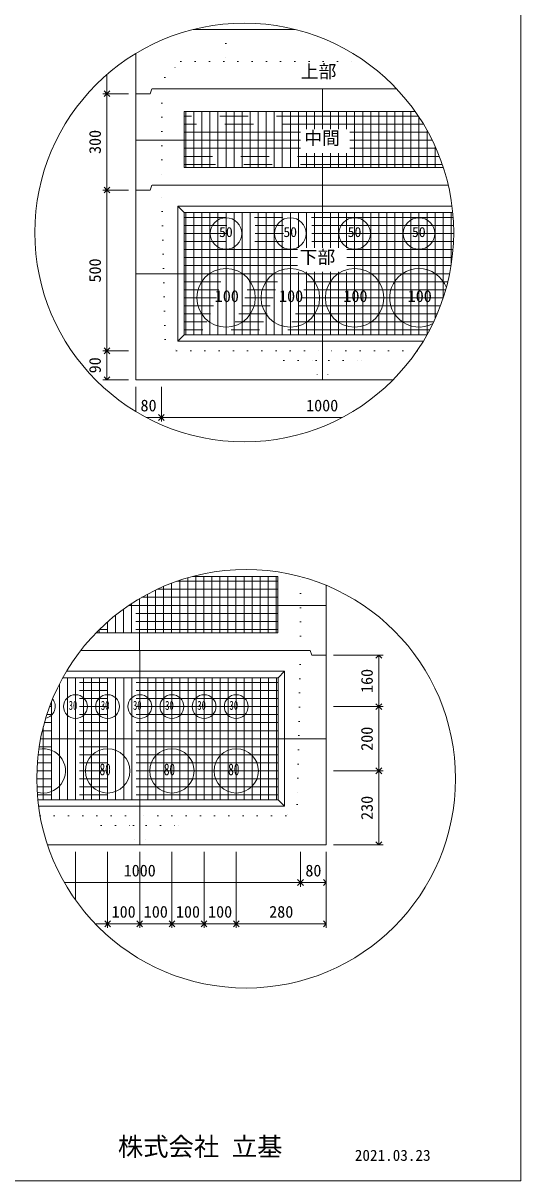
# Model space of a CAD drawing. Units: millimetres, scale not verified. Extents: x -4890 to 18490, y -2324 to 2324.
# Drawn here: x -2944 to -1830, y -1951 to 642 of the extents above; entities that cross this region are included whole.
import ezdxf
from ezdxf.enums import TextEntityAlignment as Align

# ---------------------------------------------------------------- set-up
doc = ezdxf.new("R2010")
doc.units = ezdxf.units.MM
doc.header["$LTSCALE"] = 10
for name, pattern in [('DASHED1', [1.8, 1.2, -0.6]), ('USER2', [50.8, 31.75, -6.35, 6.35, -6.35]), ('USER5', [3.185, 0.01, -3.175])]:
    doc.linetypes.add(name, pattern=pattern)
for name, color, linetype, lineweight in [('0-2_waku', 7, 'Continuous', 18), ('0-3_gaikei', 7, 'Continuous', 18), ('0-4_kakure', 7, 'DASHED1', 5), ('0-5_sunpou', 7, 'Continuous', 5), ('0-8_hole', 7, 'Continuous', 18), ('0-9_uchigawa', 6, 'Continuous', 18), ('0-E_文字１', 7, 'Continuous', 18), ('0-F_コア部分\u3000寸法補助線3', 150, 'USER2', 18), ('1-0_コア部分\u3000寸法補助線2', 150, 'USER2', 18), ('1-1_コア部分\u3000中心補助線', 1, 'Continuous', 18), ('1-2_コア部分\u3000寸法補助線', 7, 'USER2', 5), ('1-3_uchigawa2', 6, 'USER2', 18)]:
    doc.layers.add(name, color=color, linetype=linetype, lineweight=lineweight)
doc.styles.add('ＭＳ ゴシック', font='')
doc.styles.get('ＭＳ ゴシック').set_extended_font_data('MS Gothic')

# ---------------------------------------------------------------- blocks, each defined once
blk = doc.blocks.new('_Open90')
at = {"layer": '0-5_sunpou'}
blk.add_line((0, 0), (-1, 0), dxfattribs=at)
blk.add_lwpolyline([(-0.5, 0.5), (0, 0), (-0.5, -0.5)], dxfattribs=at)

msp = doc.modelspace()

# ---------------------------------------------------------------- linework, layer by layer
at = {"layer": '0-2_waku'}
for p in [(-1830.06, 2323.87), (-4890.06, -1951.13), (-4890.06, -1951.13), (-4890.06, -1951.13), (-4890.06, -1951.13)]:
    msp.add_line(p, (-1830.06, -1951.13), dxfattribs=at)
at = {"layer": '0-3_gaikei'}
for p, q in [((-2562.8, 628.23), (-2508.76, 628.23)), ((-2562.8, 628.23), (-2508.76, 628.23)), ((-2562.8, 628.23), (-2508.76, 628.23)), ((-2335.7, 628.23), (-2562.8, 628.23)), ((-2562.76, 628.23), (-2335.7, 628.23)), ((-2562.76, 628.23), (-2335.7, 628.23)), ((-2692.36, 484.23), (-2692.36, 574.24)), ((-2656.36, 495.03), (-2659.96, 484.23)), ((-2274.14, 495.03), (-2655.74, 495.03)), ((-2108.16, 495.03), (-2274.76, 495.03)), ((-2692.36, 484.23), (-2692.36, -156.57)), ((-2659.96, 484.23), (-2692.36, 484.23)), ((-2659.96, 484.23), (-2692.36, 484.23)), ((-2659.96, 268.23), (-2692.36, 268.23)), ((-2659.96, 268.23), (-2692.36, 268.23)), ((-2656.36, 279.03), (-2659.96, 268.23)), ((-2274.14, 279.03), (-2655.74, 279.03)), ((-1992.45, 279.03), (-2274.76, 279.03)), ((-2692.36, -156.57), (-2116.05, -156.57)), ((-2692.36, -156.57), (-2116.05, -156.57)), ((-2692.36, -156.57), (-2116.05, -156.57)), ((-2265.65, -975.16), (-2265.65, -617.2)), ((-2301.65, -762.76), (-2298.05, -773.56)), ((-2265.65, -773.56), (-2298.05, -773.56))]:
    msp.add_line(p, q, dxfattribs=at)
for points in [[(-2889.97, -1198.36), (-2265.65, -1198.36), (-2265.65, -773.56)], [(-2880.82, -1198.36), (-2265.65, -1198.36), (-2265.65, -773.56)], [(-2301.65, -762.76), (-2683.25, -762.76), (-2815.32, -762.76)]]:
    msp.add_lwpolyline(points, dxfattribs=at)
at = {"layer": '0-4_kakure', "linetype": 'USER5', "lineweight": 18}
for p, q in [((-2490.76, 628.23), (-2490.76, 640.35)), ((-2490.76, 628.23), (-2490.76, 556.23)), ((-2626.94, 520.23), (-2590.94, 556.23)), ((-2590.94, 556.23), (-2178.66, 556.23)), ((-2626.94, 520.23), (-2634.14, 495.03)), ((-2634.14, 495.03), (-2634.14, 279.03)), ((-2626.71, -66.57), (-2634.14, 279.03)), ((-2626.71, -66.57), (-2600.96, -91.77)), ((-2600.96, -91.77), (-2274.14, -91.77)), ((-2360.54, -113.37), (-2382.14, -91.77)), ((-2062.5, -91.77), (-2274.14, -91.77)), ((-2187.74, -113.37), (-2166.14, -91.77)), ((-2360.54, -113.37), (-2288.54, -113.37)), ((-2288.54, -113.37), (-2285.66, -156.57)), ((-2259.74, -113.37), (-2262.62, -156.57)), ((-2259.74, -113.37), (-2187.74, -113.37)), ((-2323.25, -762.76), (-2323.25, -597.62)), ((-2323.25, -762.76), (-2330.69, -1108.36)), ((-2330.69, -1108.36), (-2356.43, -1133.56)), ((-2906.49, -1133.56), (-2683.25, -1133.56)), ((-2769.65, -1155.16), (-2791.25, -1133.56)), ((-2356.43, -1133.56), (-2683.25, -1133.56)), ((-2596.85, -1155.16), (-2575.25, -1133.56)), ((-2769.65, -1155.16), (-2697.65, -1155.16)), ((-2697.65, -1155.16), (-2694.77, -1198.36)), ((-2668.85, -1155.16), (-2671.73, -1198.36)), ((-2668.85, -1155.16), (-2596.85, -1155.16))]:
    msp.add_line(p, q, dxfattribs=at)
at = {"layer": '0-5_sunpou', "color": 150, "lineweight": 18}
for p, q in [((-2756.67, 527.35), (-2756.67, 497.19)), ((-2708.2, 484.23), (-2766.03, 484.23)), ((-2724.04, 484.23), (-2766.03, 484.23)), ((-2756.67, 471.27), (-2756.67, 281.19)), ((-2708.2, 268.23), (-2766.03, 268.23)), ((-2708.2, 268.23), (-2766.03, 268.23)), ((-2756.67, 255.27), (-2756.67, -78.81)), ((-2708.2, -91.77), (-2766.03, -91.77)), ((-2724.04, -91.77), (-2766.03, -91.77)), ((-2756.67, -104.73), (-2756.67, -143.61)), ((-2708.2, -156.57), (-2766.03, -156.57)), ((-2692.36, -172.41), (-2692.36, -227.62)), ((-2634.76, -172.41), (-2634.76, -250.47)), ((-2634.76, -172.41), (-2634.76, -250.47)), ((-2668.57, -241.11), (-2647.72, -241.11)), ((-2621.8, -241.11), (-2229.93, -241.11)), ((-2249.81, -773.56), (-2138.5, -773.56)), ((-2147.86, -786.52), (-2147.86, -875.8)), ((-2249.81, -888.76), (-2138.5, -888.76)), ((-2249.81, -888.76), (-2138.5, -888.76)), ((-2147.86, -901.72), (-2147.86, -1019.8)), ((-2249.81, -1032.76), (-2138.5, -1032.76)), ((-2249.81, -1032.76), (-2138.5, -1032.76)), ((-2147.86, -1045.72), (-2147.86, -1185.4)), ((-2827.25, -1214.2), (-2827.25, -1322)), ((-2755.25, -1214.2), (-2755.25, -1384.66)), ((-2755.25, -1214.2), (-2755.25, -1384.66)), ((-2683.25, -1214.2), (-2683.25, -1384.66)), ((-2683.25, -1214.2), (-2683.25, -1384.66)), ((-2611.25, -1214.2), (-2611.25, -1384.66)), ((-2611.25, -1214.2), (-2611.25, -1384.66)), ((-2539.25, -1214.2), (-2539.25, -1384.66)), ((-2539.25, -1214.2), (-2539.25, -1384.66)), ((-2467.25, -1214.2), (-2467.25, -1384.66)), ((-2467.25, -1214.2), (-2467.25, -1384.66)), ((-2323.25, -1214.2), (-2323.25, -1292.26)), ((-2323.25, -1214.2), (-2323.25, -1292.26)), ((-2265.65, -1214.2), (-2265.65, -1292.26)), ((-2265.65, -1214.2), (-2265.65, -1384.66)), ((-2249.81, -1198.36), (-2138.5, -1198.36)), ((-2852.22, -1282.9), (-2336.21, -1282.9)), ((-2310.29, -1282.9), (-2278.61, -1282.9)), ((-2783.12, -1375.3), (-2768.21, -1375.3)), ((-2742.29, -1375.3), (-2696.21, -1375.3)), ((-2670.29, -1375.3), (-2624.21, -1375.3)), ((-2598.29, -1375.3), (-2552.21, -1375.3)), ((-2526.29, -1375.3), (-2480.21, -1375.3)), ((-2454.29, -1375.3), (-2278.61, -1375.3))]:
    msp.add_line(p, q, dxfattribs=at)
for centre in [(-2449.25, 173.31), (-2445.04, -1050.41)]:
    msp.add_circle(centre, 468.88, dxfattribs=at)
at = {"layer": '0-8_hole'}
for centre, radius in [((-2490.14, 171.03), 35.28), ((-2346.14, 171.03), 35.28), ((-2202.14, 171.03), 35.28), ((-2058.14, 171.03), 35.28), ((-2490.14, 27.03), 65.52), ((-2346.14, 27.03), 65.52), ((-2202.14, 27.03), 65.52), ((-2827.25, -888.76), 26.64), ((-2755.25, -888.76), 26.64), ((-2683.25, -888.76), 26.64), ((-2611.25, -888.76), 26.64), ((-2539.25, -888.76), 26.64), ((-2467.25, -888.76), 26.64), ((-2755.25, -1032.76), 49.68), ((-2611.25, -1032.76), 49.68), ((-2467.25, -1032.76), 49.68)]:
    msp.add_circle(centre, radius, dxfattribs=at)
for centre, radius, start, end in [((-2058.14, 27.03), 65.52, 20.66629, 298.32089), ((-2899.25, -888.76), 26.64, 281.59033, 39.2294), ((-2899.25, -1032.76), 49.68, 253.99064, 101.55918)]:
    msp.add_arc(centre, radius, start, end, dxfattribs=at)
at = {"layer": '0-9_uchigawa'}
for p, q in [((-2598.14, 232.23), (-2583.74, 217.83)), ((-2598.14, -70.17), (-2598.14, 232.23)), ((-2583.74, 217.83), (-2274.14, 217.83)), ((-2583.74, -55.77), (-2583.74, 217.83)), ((-2274.14, 217.83), (-1982.49, 217.83)), ((-2598.14, -70.17), (-2583.74, -55.77)), ((-2598.14, -70.17), (-2048.55, -70.17)), ((-2583.74, -55.77), (-2040.15, -55.77)), ((-2373.65, -1097.56), (-2373.65, -823.96)), ((-2359.25, -1111.96), (-2359.25, -809.56)), ((-2911.54, -1097.56), (-2373.65, -1097.56)), ((-2909.86, -1111.96), (-2359.25, -1111.96)), ((-2359.25, -1111.96), (-2373.65, -1097.56))]:
    msp.add_line(p, q, dxfattribs=at)
for points in [[(-2598.14, 232.23), (-2274.14, 232.23), (-1984.09, 232.23)], [(-2855.61, -823.96), (-2683.25, -823.96), (-2373.65, -823.96), (-2359.25, -809.56)], [(-2847.34, -809.56), (-2683.25, -809.56), (-2359.25, -809.56)]]:
    msp.add_lwpolyline(points, dxfattribs=at)
at = {"layer": '0-F_コア部分\u3000寸法補助線3'}
for p, q in [((-2580.14, 318.63), (-2580.14, 444.63)), ((-2544.14, 318.63), (-2544.14, 444.63)), ((-2508.14, 318.63), (-2508.14, 444.63)), ((-2472.14, 318.63), (-2472.14, 444.63)), ((-2436.14, 318.63), (-2436.14, 444.63)), ((-2400.14, 318.63), (-2400.14, 444.63)), ((-2364.14, 318.63), (-2364.14, 444.63)), ((-2328.14, 318.63), (-2328.14, 444.63)), ((-2292.14, 404.86), (-2292.14, 444.63)), ((-2256.14, 404.86), (-2256.14, 444.63)), ((-2220.14, 404.86), (-2220.14, 444.63)), ((-2184.14, 318.63), (-2184.14, 444.63)), ((-2148.14, 318.63), (-2148.14, 444.63)), ((-2112.14, 318.63), (-2112.14, 444.63)), ((-2076.14, 318.63), (-2076.14, 444.63)), ((-2323.14, 397.83), (-2583.74, 397.83)), ((-2037.63, 397.83), (-2212.98, 397.83)), ((-2040.14, 318.63), (-2040.14, 402.38)), ((-2323.14, 361.83), (-2583.74, 361.83)), ((-2292.14, 318.63), (-2292.14, 350.95)), ((-2256.14, 318.63), (-2256.14, 350.95)), ((-2220.14, 318.63), (-2220.14, 350.95)), ((-2019.94, 361.83), (-2212.98, 361.83)), ((-2004.14, 318.63), (-2004.14, 320.7)), ((-2580.14, -55.77), (-2580.14, 217.83)), ((-2544.14, -55.77), (-2544.14, 217.83)), ((-2508.14, -55.77), (-2508.14, 217.83)), ((-2472.14, -55.77), (-2472.14, 217.83)), ((-2436.14, -55.77), (-2436.14, 217.83)), ((-2400.14, -55.77), (-2400.14, 217.83)), ((-2364.14, -55.77), (-2364.14, 217.83)), ((-2328.14, 139.06), (-2328.14, 217.83)), ((-2292.14, 139.06), (-2292.14, 217.83)), ((-2256.14, 139.06), (-2256.14, 217.83)), ((-2220.14, 139.06), (-2220.14, 217.83)), ((-2184.14, -55.77), (-2184.14, 217.83)), ((-2148.14, -55.77), (-2148.14, 217.83)), ((-2112.14, -55.77), (-2112.14, 217.83)), ((-2076.14, -55.77), (-2076.14, 217.83)), ((-2040.14, -55.77), (-2040.14, 217.83)), ((-2004.14, 25.92), (-2004.14, 217.83)), ((-1981.59, 207.03), (-2583.74, 207.03)), ((-1980.38, 171.03), (-2583.74, 171.03)), ((-2329.76, 135.03), (-2583.74, 135.03)), ((-1981.94, 135.03), (-2219.6, 135.03)), ((-2329.76, 99.03), (-2583.74, 99.03)), ((-2328.14, -55.77), (-2328.14, 85.15)), ((-2292.14, -55.77), (-2292.14, 85.15)), ((-2256.14, -55.77), (-2256.14, 85.15)), ((-2220.14, -55.77), (-2220.14, 85.15)), ((-1986.3, 99.03), (-2219.6, 99.03)), ((-1993.53, 63.03), (-2583.74, 63.03)), ((-2003.78, 27.03), (-2583.74, 27.03)), ((-2017.26, -8.97), (-2583.74, -8.97)), ((-2034.28, -44.97), (-2583.74, -44.97)), ((-2629.87, -723.16), (-2629.87, -619.49)), ((-2593.87, -723.16), (-2593.87, -605.77)), ((-2557.87, -723.16), (-2557.87, -597.16)), ((-2521.87, -723.16), (-2521.87, -597.16)), ((-2485.87, -723.16), (-2485.87, -597.16)), ((-2449.87, -723.16), (-2449.87, -597.16)), ((-2413.87, -723.16), (-2413.87, -597.16)), ((-2377.87, -723.16), (-2377.87, -597.16)), ((-2374.27, -643.96), (-2678.81, -643.96)), ((-2665.87, -723.16), (-2665.87, -636.78)), ((-2701.87, -723.16), (-2701.87, -658.12)), ((-2737.87, -723.16), (-2737.87, -684.21)), ((-2374.27, -679.96), (-2732.47, -679.96)), ((-2773.87, -723.16), (-2773.87, -716.16)), ((-2845.25, -1097.56), (-2845.25, -823.96)), ((-2809.25, -1097.56), (-2809.25, -823.96)), ((-2773.25, -1097.56), (-2773.25, -823.96)), ((-2737.25, -1097.56), (-2737.25, -823.96)), ((-2701.25, -1097.56), (-2701.25, -823.96)), ((-2665.25, -1097.56), (-2665.25, -823.96)), ((-2629.25, -1097.56), (-2629.25, -823.96)), ((-2593.25, -1097.56), (-2593.25, -823.96)), ((-2557.25, -1097.56), (-2557.25, -823.96)), ((-2521.25, -1097.56), (-2521.25, -823.96)), ((-2485.25, -1097.56), (-2485.25, -823.96)), ((-2449.25, -1097.56), (-2449.25, -823.96)), ((-2413.25, -1097.56), (-2413.25, -823.96)), ((-2377.25, -1097.56), (-2377.25, -823.96)), ((-2373.65, -834.76), (-2861.39, -834.76)), ((-2881.25, -1097.56), (-2881.25, -878.45)), ((-2373.65, -870.76), (-2878.14, -870.76)), ((-2373.65, -906.76), (-2891.38, -906.76)), ((-2373.65, -942.76), (-2901.4, -942.76)), ((-2373.65, -978.76), (-2908.42, -978.76)), ((-2373.65, -1014.76), (-2912.56, -1014.76)), ((-2373.65, -1050.76), (-2913.92, -1050.76)), ((-2373.65, -1086.76), (-2912.51, -1086.76))]:
    msp.add_line(p, q, dxfattribs=at)
at = {"layer": '1-0_コア部分\u3000寸法補助線2'}
for p, q in [((-2562.14, 318.63), (-2562.14, 444.63)), ((-2526.14, 318.63), (-2526.14, 444.63)), ((-2490.14, 318.63), (-2490.14, 444.63)), ((-2454.14, 318.63), (-2454.14, 444.63)), ((-2382.14, 318.63), (-2382.14, 444.63)), ((-2310.14, 404.86), (-2310.14, 444.63)), ((-2238.14, 404.86), (-2238.14, 444.63)), ((-2166.14, 318.63), (-2166.14, 444.63)), ((-2094.14, 318.63), (-2094.14, 444.63)), ((-2047.97, 415.83), (-2583.74, 415.83)), ((-2022.14, 318.63), (-2022.14, 366.76)), ((-2012.48, 343.83), (-2583.74, 343.83)), ((-2310.14, 318.63), (-2310.14, 350.95)), ((-2238.14, 318.63), (-2238.14, 350.95)), ((-2526.14, -55.77), (-2526.14, 217.83)), ((-2490.14, -55.77), (-2490.14, 217.83)), ((-2454.14, -55.77), (-2454.14, 217.83)), ((-2382.14, -55.77), (-2382.14, 217.83)), ((-2310.14, 139.06), (-2310.14, 217.83)), ((-2238.14, 139.06), (-2238.14, 217.83)), ((-2166.14, -55.77), (-2166.14, 217.83)), ((-2094.14, -55.77), (-2094.14, 217.83)), ((-2022.14, -20.14), (-2022.14, 217.83)), ((-1980.64, 189.03), (-2583.74, 189.03)), ((-2329.76, 117.03), (-2583.74, 117.03)), ((-1983.77, 117.03), (-2219.6, 117.03)), ((-2310.14, -55.77), (-2310.14, 85.15)), ((-2238.14, -55.77), (-2238.14, 85.15)), ((-1998.27, 45.03), (-2583.74, 45.03)), ((-2025.3, -26.97), (-2583.74, -26.97)), ((-2575.87, -723.16), (-2575.87, -600.15)), ((-2503.87, -723.16), (-2503.87, -597.16)), ((-2431.87, -723.16), (-2431.87, -597.16)), ((-2647.87, -723.16), (-2647.87, -627.67)), ((-2374.27, -625.96), (-2644.27, -625.96)), ((-2719.87, -723.16), (-2719.87, -670.51)), ((-2374.27, -697.96), (-2754.28, -697.96)), ((-2791.25, -1097.56), (-2791.25, -823.96)), ((-2719.25, -1097.56), (-2719.25, -823.96)), ((-2647.25, -1097.56), (-2647.25, -823.96)), ((-2575.25, -1097.56), (-2575.25, -823.96)), ((-2503.25, -1097.56), (-2503.25, -823.96)), ((-2431.25, -1097.56), (-2431.25, -823.96)), ((-2373.65, -852.76), (-2870.23, -852.76)), ((-2863.25, -1097.56), (-2863.25, -838.4)), ((-2373.65, -924.76), (-2896.77, -924.76)), ((-2899.25, -1097.56), (-2899.25, -934.04)), ((-2373.65, -996.76), (-2910.84, -996.76)), ((-2373.65, -1068.76), (-2913.56, -1068.76))]:
    msp.add_line(p, q, dxfattribs=at)
at = {"layer": '1-1_コア部分\u3000中心補助線'}
for p, q in [((-2274.14, 404.86), (-2274.14, 495.03)), ((-2323.14, 379.83), (-2692.36, 379.83)), ((-2028.31, 379.83), (-2212.98, 379.83)), ((-2274.14, 279.03), (-2274.14, 350.95)), ((-2274.14, 139.06), (-2274.14, 279.03)), ((-2691.74, 81.03), (-1989.55, 81.03)), ((-2274.14, -156.57), (-2274.14, 85.15)), ((-2683.87, -762.76), (-2683.87, -646.91)), ((-2266.88, -661.96), (-2707.64, -661.96)), ((-2683.25, -1198.36), (-2683.25, -762.76)), ((-2905.27, -960.76), (-2265.65, -960.76))]:
    msp.add_line(p, q, dxfattribs=at)
at = {"layer": '1-2_コア部分\u3000寸法補助線'}
for p, q in [((-2562.14, 318.63), (-2562.14, 444.63)), ((-2490.14, 318.63), (-2490.14, 444.63)), ((-2418.14, 318.63), (-2418.14, 444.63)), ((-2346.14, 318.63), (-2346.14, 444.63)), ((-2202.14, 318.63), (-2202.14, 444.63)), ((-2130.14, 318.63), (-2130.14, 444.63)), ((-2059.41, 433.83), (-2583.74, 433.83)), ((-2058.14, 318.63), (-2058.14, 431.92)), ((-2005.88, 325.83), (-2583.74, 325.83)), ((-2562.14, -55.77), (-2562.14, 217.83)), ((-2490.14, -55.77), (-2490.14, 217.83)), ((-2418.14, -55.77), (-2418.14, 217.83)), ((-2346.14, -55.77), (-2346.14, 217.83)), ((-2202.14, -55.77), (-2202.14, 217.83)), ((-2130.14, -55.77), (-2130.14, 217.83)), ((-2058.14, -55.77), (-2058.14, 217.83)), ((-1986.14, 100), (-1986.14, 217.83)), ((-1980.81, 153.03), (-2583.74, 153.03)), ((-2010.1, 9.03), (-2583.74, 9.03)), ((-2611.87, -723.16), (-2611.87, -612.21)), ((-2374.27, -607.96), (-2600.24, -607.96)), ((-2539.87, -723.16), (-2539.87, -597.16)), ((-2467.87, -723.16), (-2467.87, -597.16)), ((-2395.87, -723.16), (-2395.87, -597.16)), ((-2755.87, -723.16), (-2755.87, -699.36)), ((-2374.27, -715.96), (-2773.66, -715.96)), ((-2827.25, -1097.56), (-2827.25, -823.96)), ((-2755.25, -1097.56), (-2755.25, -823.96)), ((-2611.25, -1097.56), (-2611.25, -823.96)), ((-2539.25, -1097.56), (-2539.25, -823.96)), ((-2467.25, -1097.56), (-2467.25, -823.96)), ((-2395.25, -1097.56), (-2395.25, -823.96)), ((-2373.65, -888.76), (-2885.18, -888.76)), ((-2899.25, -1097.56), (-2899.25, -934.04)), ((-2373.65, -1032.76), (-2913.59, -1032.76))]:
    msp.add_line(p, q, dxfattribs=at)
at = {"layer": '1-3_uchigawa2'}
for p, q in [((-2583.74, 444.63), (-2274.14, 444.63)), ((-2583.74, 444.63), (-2583.74, 318.63)), ((-2066.85, 444.63), (-2274.14, 444.63)), ((-2583.74, 318.63), (-2274.14, 318.63)), ((-2003.46, 318.63), (-2274.14, 318.63)), ((-2374.27, -597.16), (-2565.09, -597.16)), ((-2374.27, -597.16), (-2374.27, -723.16)), ((-2780.83, -723.16), (-2683.87, -723.16)), ((-2374.27, -723.16), (-2683.87, -723.16))]:
    msp.add_line(p, q, dxfattribs=at)

# ---------------------------------------------------------------- block references
at = {"layer": '0-5_sunpou', "xscale": 12.96, "yscale": 12.96}
for p, rotation in [((-2756.67, 484.23), 270), ((-2756.67, 484.23), 90), ((-2756.67, 268.23), 270), ((-2756.67, 268.23), 90), ((-2756.67, -91.77), 270), ((-2756.67, -91.77), 90), ((-2756.67, -156.57), 270), ((-2634.76, -241.11), 180), ((-2147.86, -773.56), 90), ((-2147.86, -888.76), 270), ((-2147.86, -888.76), 90), ((-2147.86, -1032.76), 270), ((-2147.86, -1032.76), 90), ((-2147.86, -1198.36), 270), ((-2323.25, -1282.9), 180), ((-2755.25, -1375.3), 180), ((-2683.25, -1375.3), 180), ((-2611.25, -1375.3), 180), ((-2539.25, -1375.3), 180), ((-2467.25, -1375.3), 180)]:
    msp.add_blockref('_Open90', p, dxfattribs=dict(at, rotation=rotation))
for p in [(-2634.76, -241.11), (-2323.25, -1282.9), (-2265.65, -1282.9), (-2755.25, -1375.3), (-2683.25, -1375.3), (-2611.25, -1375.3), (-2539.25, -1375.3), (-2467.25, -1375.3), (-2265.65, -1375.3)]:
    msp.add_blockref('_Open90', p, dxfattribs=at)

# ---------------------------------------------------------------- texts
at = {"layer": '0-5_sunpou', "style": 'ＭＳ ゴシック'}
for s, p in [('300', (-2762.43, 349.23)), ('500', (-2762.43, 61.23)), ('90', (-2762.43, -142.17)), ('160', (-2153.62, -858.16)), ('200', (-2153.62, -987.76)), ('230', (-2153.62, -1142.56))]:
    msp.add_text(s, height=26.39, rotation=90, dxfattribs=at).set_placement(p, align=Align.BOTTOM_LEFT)
for s, p in [('80', (-2681.56, -235.35)), ('1000', (-2310.76, -235.35)), ('1000', (-2719.25, -1277.14)), ('80', (-2312.45, -1277.14)), ('100', (-2746.25, -1369.54)), ('100', (-2674.25, -1369.54)), ('100', (-2602.25, -1369.54)), ('100', (-2530.25, -1369.54)), ('280', (-2393.45, -1369.54))]:
    msp.add_text(s, height=26.39, dxfattribs=at).set_placement(p, align=Align.BOTTOM_LEFT)
at = {"layer": '0-E_文字１', "style": 'ＭＳ ゴシック'}
for s, height, p in [('上部', 29.33, (-2322.95, 510.6)), ('中間', 29.33, (-2315.23, 361.12)), ('50', 22.43, (-2505.69, 156.38)), ('50', 22.43, (-2361.69, 156.38)), ('50', 22.43, (-2217.69, 156.38)), ('50', 22.43, (-2073.69, 156.38)), ('下部', 29.33, (-2325.46, 94.87)), ('100', 26.39, (-2515.3, 9.62)), ('100', 26.39, (-2371.3, 9.62)), ('100', 26.39, (-2227.3, 9.62)), ('100', 26.39, (-2083.3, 9.62)), ('株式会社 立基', 41.57, (-2732.28, -1907.65)), ('2021.03.23', 24.94, (-2201.77, -1913.86))]:
    msp.add_text(s, height=height, dxfattribs=at).set_placement(p, align=Align.BOTTOM_LEFT)
at = {"layer": '0-E_文字１', "style": 'ＭＳ ゴシック', "width": 0.7}
for s, height, p in [('30', 20.19, (-2842.38, -902.1)), ('30', 20.19, (-2770.38, -902.1)), ('30', 20.19, (-2698.38, -902.1)), ('30', 20.19, (-2626.38, -902.1)), ('30', 20.19, (-2554.38, -902.1)), ('30', 20.19, (-2482.38, -902.1)), ('80', 26.39, (-2773.3, -1050.53)), ('80', 26.39, (-2629.3, -1050.53)), ('80', 26.39, (-2485.3, -1050.53))]:
    msp.add_text(s, height=height, dxfattribs=at).set_placement(p, align=Align.BOTTOM_LEFT)

doc.saveas('drawing.dxf')
